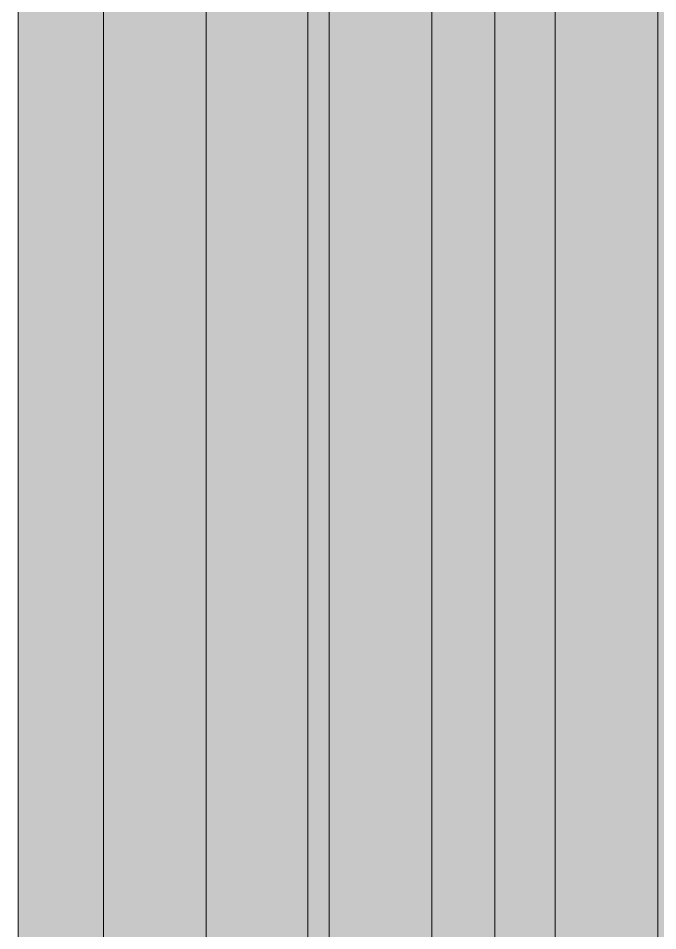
# Model space of a CAD drawing. Header units: millimetres. Extents: x 902415 to 1199587, y -3757 to 35605.
# Drawn here: x 955180.4 to 955491.9, y 5730.3 to 6175.1 of the extents above; entities that cross this region are included whole.
import ezdxf

# ---------------------------------------------------------------- set-up
doc = ezdxf.new("R2010")
doc.units = ezdxf.units.MM
doc.linetypes.add('Center', pattern=[178.333333, 20.833333, -52.5, 52.5, -52.5])
for name, color, linetype, lineweight in [('A-DOOR', 31, 'Continuous', 5), ('A-GENM', 13, 'Continuous', 5), ('A-GLAZ-CWMG', 51, 'Continuous', 5)]:
    doc.layers.add(name, color=color, linetype=linetype, lineweight=lineweight)

# ---------------------------------------------------------------- blocks, each defined once
blk = doc.blocks.new('Rectangular Mullion - 50 x 50mm-V5-North - Grids A')
at = {"layer": 'A-GLAZ-CWMG'}
blk.add_hatch(color=256, dxfattribs=at).paths.add_polyline_path([(983813.4, 5300), (983863.4, 5300), (983863.4, 7500), (983813.4, 7500), (983813.4, 5519.44)])
for p, q in [((983813.4, 7500), (983813.4, 5300)), ((983863.4, 7500), (983863.4, 5300))]:
    blk.add_line(p, q, dxfattribs=at)
blk = doc.blocks.new('Mechanical - Condensers - Mechanical - Condensers-1249279-North - Grids A')
at = {"layer": 'A-GENM'}
h = blk.add_hatch(color=256, dxfattribs=at)
h.paths.add_polyline_path([(959891.9, 5200), (959951.9, 5200), (959951.9, 7500), (959891.9, 7500), (959891.9, 5243.42)])
h.paths.add_polyline_path([(959671.9, 5200), (959731.9, 5200), (959731.9, 7500), (959671.9, 7500), (959671.9, 5243.42)])
h.paths.add_polyline_path([(959781.9, 5200), (959841.9, 5200), (959841.9, 7500), (959781.9, 7500), (959781.9, 5243.42)])
h.paths.add_polyline_path([(955551.9, 5300), (955551.9, 7500), (955491.9, 7500), (955491.9, 5300)])
h.paths.add_polyline_path([(955603.52, 5300), (955661.9, 5300), (955661.9, 7500), (955603.52, 7500), (955603.52, 5519.44)])
h.paths.add_polyline_path([(958289.29, 5300), (958289.29, 7500), (958241.9, 7500), (958241.9, 5300), (958281.59, 5300)])
h.paths.add_polyline_path([(958148.23, 5300), (958148.23, 7500), (958131.9, 7500), (958131.9, 5300)])
h.paths.add_polyline_path([(958081.9, 5300), (958081.9, 7500), (958057.18, 7500), (958057.18, 5300)])
h.paths.add_polyline_path([(957971.9, 5300), (957971.9, 7500), (957916.13, 7500), (957916.13, 5300)])
h.paths.add_polyline_path([(957801.9, 5300), (957861.9, 5300), (957861.9, 7500), (957801.9, 7500), (957801.9, 5381.43)])
h.paths.add_polyline_path([(955744.57, 5300), (955771.9, 5300), (955771.9, 7500), (955744.57, 7500), (955744.57, 5519.44)])
h.paths.add_polyline_path([(955821.9, 5300), (955835.62, 5300), (955835.62, 7500), (955821.9, 7500), (955821.9, 5519.44)])
h.paths.add_polyline_path([(955931.9, 5300), (955976.67, 5300), (955976.67, 7500), (955931.9, 7500), (955931.9, 5519.44)])
h.paths.add_polyline_path([(956041.9, 5300), (956056.67, 5300), (956056.67, 7500), (956041.9, 7500), (956041.9, 5519.44)])
h.paths.add_polyline_path([(957725.08, 5300), (957725.08, 7500), (957691.9, 7500), (957691.9, 5300)])
h.paths.add_polyline_path([(957641.9, 5300), (957641.9, 7500), (957634.03, 7500), (957634.03, 5300)])
h.paths.add_polyline_path([(957492.98, 5300), (957531.9, 5300), (957531.9, 7500), (957492.98, 7500), (957492.98, 5519.44)])
h.paths.add_polyline_path([(956261.9, 5300), (956286.67, 5300), (956286.67, 7500), (956261.9, 7500), (956261.9, 5519.44)])
h.paths.add_polyline_path([(956371.9, 5300), (956427.72, 5300), (956427.72, 7500), (956371.9, 7500), (956371.9, 5519.44)])
h.paths.add_polyline_path([(956541.9, 5300), (956541.9, 7500), (956481.9, 7500), (956481.9, 5300)])
h.paths.add_polyline_path([(956651.9, 5300), (956651.9, 7500), (956618.78, 7500), (956618.78, 5300)])
h.paths.add_polyline_path([(956701.9, 5300), (956709.83, 5300), (956709.83, 7500), (956701.9, 7500), (956701.9, 5519.44)])
h.paths.add_polyline_path([(957421.9, 5300), (957421.9, 7500), (957412.98, 7500), (957412.98, 5300)])
h.paths.add_polyline_path([(958571.9, 5300), (958599.29, 5300), (958599.29, 7500), (958571.9, 7500), (958571.9, 5519.44)])
h.paths.add_polyline_path([(958681.9, 5300), (958740.34, 5300), (958740.34, 7500), (958681.9, 7500), (958681.9, 5519.44)])
h.paths.add_polyline_path([(958791.9, 5300), (958851.9, 5300), (958851.9, 7500), (958791.9, 7500), (958791.9, 5519.44)])
h.paths.add_polyline_path([(958961.9, 5300), (958961.9, 7500), (958931.39, 7500), (958931.39, 5300)])
h.paths.add_polyline_path([(959011.9, 5300), (959022.44, 5300), (959022.44, 7500), (959011.9, 7500), (959011.9, 5519.44)])
h.paths.add_polyline_path([(959121.9, 5300), (959163.49, 5300), (959163.49, 7500), (959121.9, 7500), (959121.9, 5519.44)])
h.paths.add_polyline_path([(956850.88, 5300), (956850.88, 7500), (956811.9, 7500), (956811.9, 5300)])
h.paths.add_polyline_path([(956921.9, 5300), (956981.9, 5300), (956981.9, 7500), (956921.9, 7500), (956921.9, 5519.44)])
h.paths.add_polyline_path([(959291.9, 5300), (959291.9, 7500), (959231.9, 7500), (959231.9, 5300)])
h.paths.add_polyline_path([(958369.29, 5300), (958369.29, 7500), (958351.9, 7500), (958351.9, 5300)])
h.paths.add_polyline_path([(957201.9, 5300), (957201.9, 7500), (957182.98, 7500), (957182.98, 5300)])
h.paths.add_polyline_path([(957091.9, 5300), (957091.9, 7500), (957041.93, 7500), (957041.93, 5300)])
h.paths.add_polyline_path([(955386.28, 5300), (955412.47, 5300), (955412.47, 7500), (955381.9, 7500), (955381.9, 5300)])
h.paths.add_polyline_path([(955331.9, 5300), (955331.9, 7500), (955321.42, 7500), (955321.42, 5300)])
h.paths.add_polyline_path([(955221.9, 5300), (955221.9, 7500), (955180.37, 7500), (955180.37, 5300)])
h.paths.add_polyline_path([(959354.54, 5300), (959401.9, 5300), (959401.9, 7500), (959354.54, 7500), (959354.54, 5519.44)])
h.paths.add_polyline_path([(959495.59, 5300), (959511.9, 5300), (959511.9, 7500), (959495.59, 7500), (959495.59, 5519.44)])
h.paths.add_polyline_path([(955111.9, 5300), (955111.9, 7500), (955100.37, 7500), (955100.37, 5300)])
blk = doc.blocks.new('Curtain_Wall_Batten_Door - Louvre Single Door-V40-North - Grids A')
at = {"layer": 'A-DOOR', "linetype": 'Center'}
for points in [[(955321.42, 5300), (955321.42, 7500), (955271.9, 7500), (955271.9, 5300)], [(955412.47, 5300), (955441.9, 5300), (955441.9, 7500), (955412.47, 7500), (955412.47, 5519.44)]]:
    blk.add_hatch(color=256, dxfattribs=at).paths.add_polyline_path(points)
at = {"layer": 'A-DOOR'}
for p, q in [((955180.37, 5300), (955180.37, 7500)), ((955321.42, 5300), (955321.42, 7500)), ((955412.47, 7500), (955412.47, 5300))]:
    blk.add_line(p, q, dxfattribs=at)

msp = doc.modelspace()

# ---------------------------------------------------------------- block references
at = {"layer": 'A-DOOR', "linetype": 'Center'}
msp.add_blockref('Curtain_Wall_Batten_Door - Louvre Single Door-V40-North - Grids A', (0, 0), dxfattribs=at)
at = {"layer": 'A-GENM'}
msp.add_blockref('Mechanical - Condensers - Mechanical - Condensers-1249279-North - Grids A', (0, 0), dxfattribs=at)
at = {"layer": 'A-GLAZ-CWMG'}
for p in [(-28591.5, 0), (-28481.5, 0), (-28371.5, 0)]:
    msp.add_blockref('Rectangular Mullion - 50 x 50mm-V5-North - Grids A', p, dxfattribs=at)

doc.saveas('drawing.dxf')
